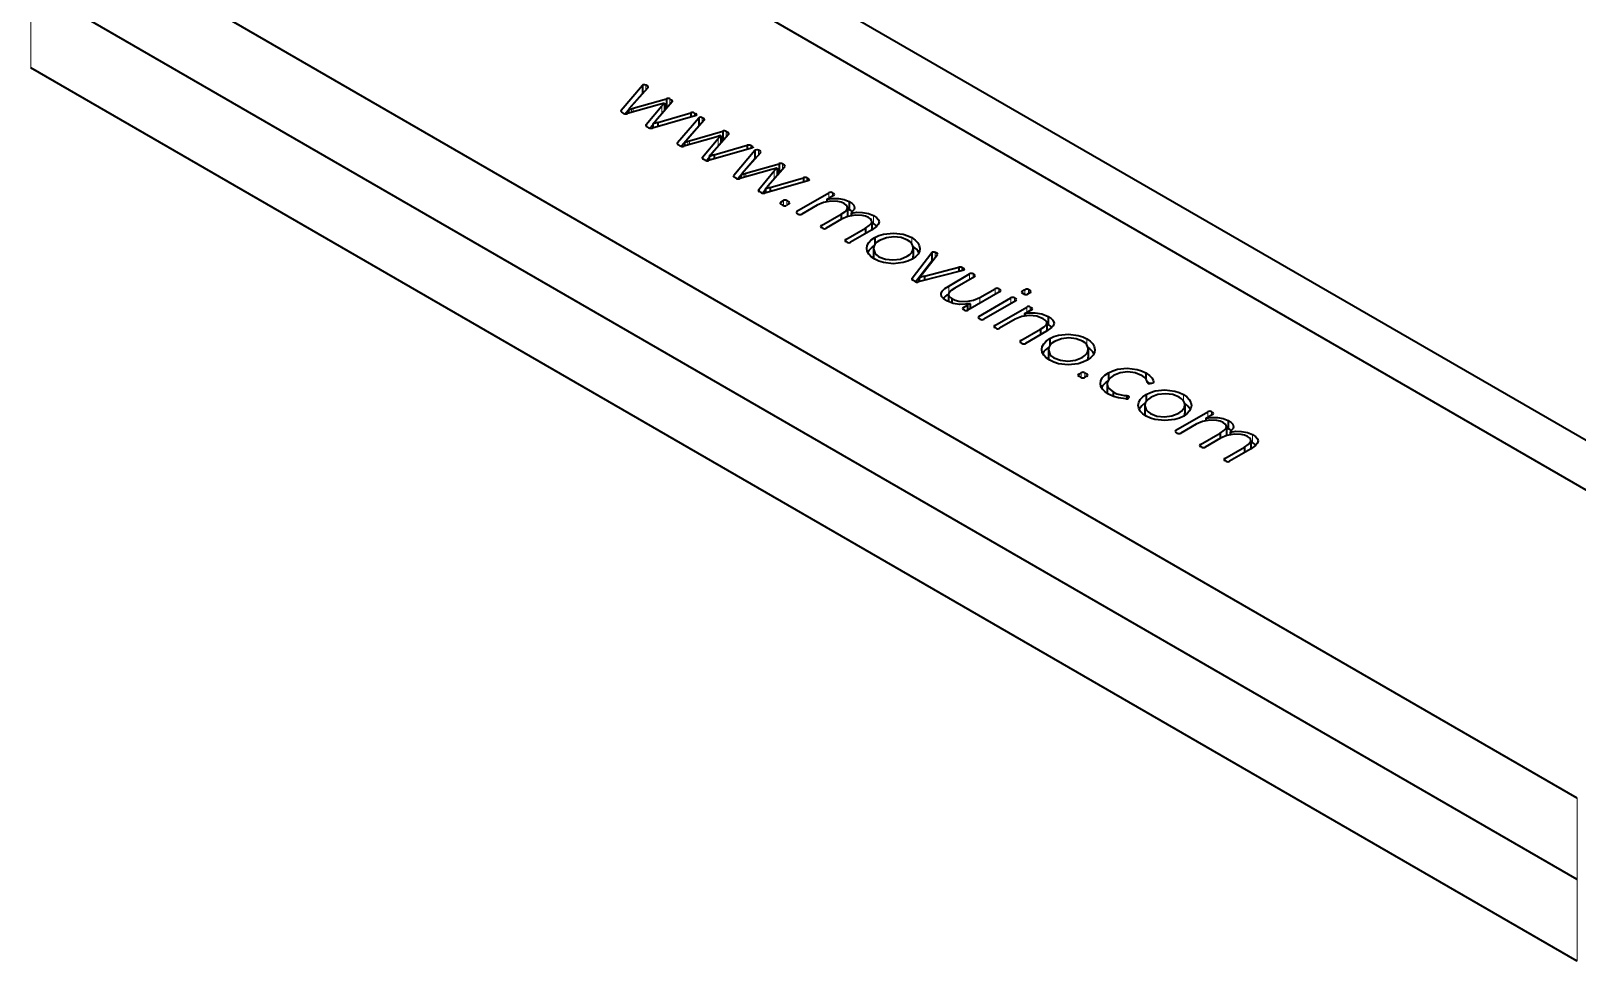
# Model space of a CAD drawing. Extents: x 490 to 886, y 288 to 581.
# Drawn here: x 671.66 to 718.16, y 521 to 548.96 of the extents above; entities that cross this region are included whole.
import ezdxf

# ---------------------------------------------------------------- set-up
doc = ezdxf.new("R2010")
doc.units = 0

msp = doc.modelspace()

# ---------------------------------------------------------------- linework, layer by layer
at = {"color": 7, "lineweight": 35}
for p, q in [((722.298, 534.415), (686.614, 555.017)), ((721.005, 533.674), (685.109, 554.399)), ((718.16, 525.904), (671.66, 552.75)), ((718.16, 523.454), (671.66, 550.301)), ((718.16, 523.454), (671.66, 550.301)), ((718.16, 521.005), (671.66, 547.851))]:
    msp.add_line(p, q, dxfattribs=at)
at = {"color": 7, "lineweight": 13, "ltscale": 0.061238}
for p, q in [((671.66, 550.301), (671.66, 547.851)), ((718.16, 523.454), (718.16, 525.904))]:
    msp.add_line(p, q, dxfattribs=at)
at = {"color": 7, "lineweight": 35, "ltscale": 0.024536}
for p, q in [((689.413, 546.581), (690.051, 547.327)), ((692.796, 544.627), (693.434, 545.373))]:
    msp.add_line(p, q, dxfattribs=at)
at = {"color": 7, "lineweight": 35, "ltscale": 0.006123}
for p, q in [((690.051, 547.327), (690.051, 547.082)), ((690.775, 546.923), (690.775, 546.678)), ((691.743, 546.35), (691.743, 546.105)), ((692.467, 545.946), (692.467, 545.701)), ((693.434, 545.373), (693.434, 545.128)), ((694.159, 544.969), (694.159, 544.725)), ((696.22, 543.648), (696.22, 543.403)), ((696.271, 543.833), (696.271, 543.588)), ((698.198, 542.434), (698.198, 542.189)), ((698.756, 542.298), (698.756, 542.053)), ((702.259, 539.37), (702.259, 539.125)), ((704.027, 538.35), (704.027, 538.105)), ((705.162, 537.693), (705.162, 537.449)), ((706.364, 537.72), (706.364, 537.475)), ((707.67, 537.253), (707.67, 537.008)), ((708.347, 536.645), (708.347, 536.4))]:
    msp.add_line(p, q, dxfattribs=at)
at = {"color": 7, "lineweight": 13, "ltscale": 0.003828}
msp.add_line((690.155, 547.335), (690.155, 547.182), dxfattribs=at)
at = {"color": 7, "lineweight": 35, "ltscale": 0.001286}
for p, q in [((690.155, 547.335), (690.199, 547.309)), ((691.615, 546.492), (691.659, 546.466))]:
    msp.add_line(p, q, dxfattribs=at)
at = {"color": 7, "lineweight": 13, "ltscale": 0.001923}
for p, q in [((690.199, 547.309), (690.199, 547.233)), ((691.891, 546.333), (691.891, 546.256)), ((693.583, 545.356), (693.583, 545.279))]:
    msp.add_line(p, q, dxfattribs=at)
at = {"color": 7, "lineweight": 35, "ltscale": 0.01475}
for p, q in [((689.667, 546.633), (690.051, 547.082)), ((691.359, 545.656), (691.743, 546.105))]:
    msp.add_line(p, q, dxfattribs=at)
at = {"color": 7, "lineweight": 35, "ltscale": 0.019187}
msp.add_line((690.214, 547.249), (689.706, 546.674), dxfattribs=at)
at = {"color": 7, "lineweight": 35, "ltscale": 0.025992}
for p, q in [((689.777, 546.633), (690.775, 546.923)), ((691.468, 545.657), (692.467, 545.946)), ((693.16, 544.68), (694.159, 544.969))]:
    msp.add_line(p, q, dxfattribs=at)
at = {"color": 7, "lineweight": 35, "ltscale": 0.00147}
msp.add_line((690.878, 546.913), (690.928, 546.884), dxfattribs=at)
at = {"color": 7, "lineweight": 13, "ltscale": 0.004155}
for p, q in [((690.878, 546.913), (690.878, 546.747)), ((692.569, 545.936), (692.569, 545.77)), ((694.261, 544.96), (694.261, 544.793))]:
    msp.add_line(p, q, dxfattribs=at)
at = {"color": 7, "lineweight": 13, "ltscale": 0.001956}
for p, q in [((690.928, 546.884), (690.928, 546.805)), ((692.62, 545.907), (692.62, 545.829))]:
    msp.add_line(p, q, dxfattribs=at)
at = {"color": 7, "lineweight": 13, "ltscale": 0.001222}
for p, q in [((689.413, 546.581), (689.413, 546.532)), ((691.105, 545.604), (691.105, 545.555)), ((692.796, 544.627), (692.796, 544.578))]:
    msp.add_line(p, q, dxfattribs=at)
at = {"color": 7, "lineweight": 35, "ltscale": 0.001905}
msp.add_line((689.496, 546.481), (689.43, 546.519), dxfattribs=at)
at = {"color": 7, "lineweight": 35, "ltscale": 0.003734}
for p, q in [((689.527, 546.469), (689.624, 546.582)), ((692.91, 544.515), (693.007, 544.629))]:
    msp.add_line(p, q, dxfattribs=at)
at = {"color": 7, "lineweight": 35, "ltscale": 0.025004}
for p, q in [((690.563, 546.744), (689.6, 546.473)), ((692.255, 545.767), (691.292, 545.496)), ((693.946, 544.79), (692.983, 544.519))]:
    msp.add_line(p, q, dxfattribs=at)
at = {"color": 7, "lineweight": 35, "ltscale": 0.002961}
for p, q in [((689.706, 546.674), (689.624, 546.589)), ((691.398, 545.697), (691.315, 545.612))]:
    msp.add_line(p, q, dxfattribs=at)
at = {"color": 7, "lineweight": 35, "ltscale": 0.000119614}
for p, q in [((689.624, 546.589), (689.628, 546.587)), ((690.363, 546.162), (690.367, 546.16)), ((692.408, 545.811), (692.403, 545.814)), ((693.007, 544.636), (693.011, 544.633)), ((693.747, 544.209), (693.751, 544.206))]:
    msp.add_line(p, q, dxfattribs=at)
at = {"color": 7, "lineweight": 35, "ltscale": 0.002748}
for p, q in [((689.624, 546.589), (689.624, 546.479)), ((693.007, 544.636), (693.007, 544.526))]:
    msp.add_line(p, q, dxfattribs=at)
at = {"color": 7, "lineweight": 35, "ltscale": 0.002532}
msp.add_line((689.628, 546.587), (689.724, 546.618), dxfattribs=at)
at = {"color": 7, "lineweight": 35, "ltscale": 0.00266}
for p, q in [((689.628, 546.587), (689.628, 546.48)), ((693.011, 544.633), (693.011, 544.527))]:
    msp.add_line(p, q, dxfattribs=at)
at = {"color": 7, "lineweight": 35, "ltscale": 0.001366}
for p, q in [((689.724, 546.618), (689.777, 546.633)), ((691.416, 545.641), (691.468, 545.657))]:
    msp.add_line(p, q, dxfattribs=at)
at = {"color": 7, "lineweight": 13, "ltscale": 0.00276}
for p, q in [((689.724, 546.618), (689.724, 546.508)), ((693.108, 544.665), (693.108, 544.554))]:
    msp.add_line(p, q, dxfattribs=at)
at = {"color": 7, "lineweight": 13, "ltscale": 0.002776}
for p, q in [((689.777, 546.633), (689.777, 546.522)), ((691.468, 545.657), (691.468, 545.546)), ((693.16, 544.68), (693.16, 544.569))]:
    msp.add_line(p, q, dxfattribs=at)
at = {"color": 7, "lineweight": 35, "ltscale": 0.018182}
for p, q in [((690.165, 546.146), (690.633, 546.703)), ((691.857, 545.169), (692.325, 545.726)), ((693.549, 544.193), (694.016, 544.75))]:
    msp.add_line(p, q, dxfattribs=at)
at = {"color": 7, "lineweight": 35, "ltscale": 0.033587}
for p, q in [((691.642, 546.408), (690.35, 546.039)), ((693.334, 545.431), (692.042, 545.063)), ((695.026, 544.454), (693.734, 544.086))]:
    msp.add_line(p, q, dxfattribs=at)
at = {"color": 7, "lineweight": 35, "ltscale": 0.019103}
for p, q in [((690.945, 546.825), (690.444, 546.248)), ((694.329, 544.871), (693.827, 544.295))]:
    msp.add_line(p, q, dxfattribs=at)
at = {"color": 7, "lineweight": 35, "ltscale": 0.025971}
for p, q in [((690.514, 546.208), (691.511, 546.501)), ((692.206, 545.231), (693.202, 545.524)), ((693.897, 544.254), (694.894, 544.547))]:
    msp.add_line(p, q, dxfattribs=at)
at = {"color": 7, "lineweight": 35, "ltscale": 0.003899}
for p, q in [((690.712, 546.79), (690.563, 546.744)), ((692.403, 545.814), (692.255, 545.767)), ((694.095, 544.837), (693.946, 544.79))]:
    msp.add_line(p, q, dxfattribs=at)
at = {"color": 7, "lineweight": 13, "ltscale": 0.006123}
for p, q in [((690.633, 546.703), (690.633, 546.458)), ((692.325, 545.726), (692.325, 545.482)), ((694.016, 544.75), (694.016, 544.505)), ((708.396, 536.833), (708.396, 536.588))]:
    msp.add_line(p, q, dxfattribs=at)
at = {"color": 7, "lineweight": 35, "ltscale": 0.000118293}
for p, q in [((690.716, 546.788), (690.712, 546.79)), ((699.908, 540.762), (699.904, 540.764))]:
    msp.add_line(p, q, dxfattribs=at)
at = {"color": 7, "lineweight": 35, "ltscale": 0.005678}
for p, q in [((690.716, 546.788), (690.716, 546.561)), ((692.408, 545.811), (692.408, 545.584))]:
    msp.add_line(p, q, dxfattribs=at)
at = {"color": 7, "lineweight": 35, "ltscale": 0.001547}
msp.add_line((690.716, 546.661), (690.775, 546.678), dxfattribs=at)
at = {"color": 7, "lineweight": 35, "ltscale": 0.00327}
for p, q in [((691.511, 546.501), (691.511, 546.37)), ((693.202, 545.524), (693.202, 545.393)), ((694.894, 544.547), (694.894, 544.417))]:
    msp.add_line(p, q, dxfattribs=at)
at = {"color": 7, "lineweight": 13, "ltscale": 0.002309}
for p, q in [((691.615, 546.492), (691.615, 546.4)), ((694.998, 544.539), (694.998, 544.446))]:
    msp.add_line(p, q, dxfattribs=at)
at = {"color": 7, "lineweight": 13, "ltscale": 0.001314}
for p, q in [((691.659, 546.466), (691.659, 546.414)), ((693.351, 545.49), (693.351, 545.437)), ((695.043, 544.513), (695.043, 544.46))]:
    msp.add_line(p, q, dxfattribs=at)
at = {"color": 7, "lineweight": 35, "ltscale": 0.001241}
for p, q in [((690.165, 546.146), (690.165, 546.097)), ((693.549, 544.193), (693.549, 544.143))]:
    msp.add_line(p, q, dxfattribs=at)
at = {"color": 7, "lineweight": 35, "ltscale": 0.001899}
for p, q in [((690.246, 546.048), (690.18, 546.086)), ((693.63, 544.095), (693.564, 544.133))]:
    msp.add_line(p, q, dxfattribs=at)
at = {"color": 7, "lineweight": 35, "ltscale": 0.003318}
for p, q in [((690.278, 546.035), (690.363, 546.137)), ((691.97, 545.058), (692.055, 545.16)), ((693.661, 544.082), (693.747, 544.184))]:
    msp.add_line(p, q, dxfattribs=at)
at = {"color": 7, "lineweight": 35, "ltscale": 0.001939}
for p, q in [((690.417, 546.218), (690.363, 546.162)), ((693.801, 544.265), (693.747, 544.209))]:
    msp.add_line(p, q, dxfattribs=at)
at = {"color": 7, "lineweight": 35, "ltscale": 0.002977}
for p, q in [((690.363, 546.162), (690.363, 546.043)), ((693.747, 544.209), (693.747, 544.09))]:
    msp.add_line(p, q, dxfattribs=at)
at = {"color": 7, "lineweight": 35, "ltscale": 0.002888}
for p, q in [((690.367, 546.16), (690.367, 546.044)), ((693.751, 544.206), (693.751, 544.091))]:
    msp.add_line(p, q, dxfattribs=at)
at = {"color": 7, "lineweight": 35, "ltscale": 0.001007}
for p, q in [((690.444, 546.248), (690.417, 546.218)), ((693.827, 544.295), (693.801, 544.265))]:
    msp.add_line(p, q, dxfattribs=at)
at = {"color": 7, "lineweight": 35, "ltscale": 0.00304}
for p, q in [((690.514, 546.208), (690.514, 546.086)), ((692.206, 545.231), (692.206, 545.109)), ((693.897, 544.254), (693.897, 544.133))]:
    msp.add_line(p, q, dxfattribs=at)
at = {"color": 7, "lineweight": 35, "ltscale": 0.024537}
msp.add_line((691.105, 545.604), (691.743, 546.35), dxfattribs=at)
at = {"color": 7, "lineweight": 35, "ltscale": 0.019186}
for p, q in [((691.906, 546.273), (691.398, 545.697)), ((693.598, 545.296), (693.09, 544.72))]:
    msp.add_line(p, q, dxfattribs=at)
at = {"color": 7, "lineweight": 13, "ltscale": 0.00383}
for p, q in [((691.847, 546.358), (691.847, 546.205)), ((693.538, 545.382), (693.538, 545.229))]:
    msp.add_line(p, q, dxfattribs=at)
at = {"color": 7, "lineweight": 35, "ltscale": 0.001287}
for p, q in [((691.847, 546.358), (691.891, 546.333)), ((693.538, 545.382), (693.583, 545.356)), ((694.998, 544.539), (695.043, 544.513))]:
    msp.add_line(p, q, dxfattribs=at)
at = {"color": 7, "lineweight": 35, "ltscale": 0.001469}
for p, q in [((692.569, 545.936), (692.62, 545.907)), ((694.261, 544.96), (694.312, 544.93))]:
    msp.add_line(p, q, dxfattribs=at)
at = {"color": 7, "lineweight": 35, "ltscale": 0.001906}
for p, q in [((691.188, 545.504), (691.122, 545.542)), ((692.879, 544.528), (692.813, 544.566))]:
    msp.add_line(p, q, dxfattribs=at)
at = {"color": 7, "lineweight": 35, "ltscale": 0.003733}
msp.add_line((691.218, 545.492), (691.315, 545.605), dxfattribs=at)
at = {"color": 7, "lineweight": 35, "ltscale": 0.00012038}
for p, q in [((691.315, 545.612), (691.32, 545.61)), ((692.055, 545.185), (692.059, 545.183)), ((694.099, 544.834), (694.095, 544.837))]:
    msp.add_line(p, q, dxfattribs=at)
at = {"color": 7, "lineweight": 35, "ltscale": 0.00275}
msp.add_line((691.315, 545.612), (691.315, 545.502), dxfattribs=at)
at = {"color": 7, "lineweight": 35, "ltscale": 0.002533}
msp.add_line((691.32, 545.61), (691.416, 545.641), dxfattribs=at)
at = {"color": 7, "lineweight": 35, "ltscale": 0.002658}
msp.add_line((691.32, 545.61), (691.32, 545.504), dxfattribs=at)
at = {"color": 7, "lineweight": 13, "ltscale": 0.002762}
msp.add_line((691.416, 545.641), (691.416, 545.531), dxfattribs=at)
at = {"color": 7, "lineweight": 35, "ltscale": 0.019102}
msp.add_line((692.637, 545.848), (692.136, 545.271), dxfattribs=at)
at = {"color": 7, "lineweight": 35, "ltscale": 0.001546}
for p, q in [((692.408, 545.684), (692.467, 545.701)), ((694.099, 544.707), (694.159, 544.725))]:
    msp.add_line(p, q, dxfattribs=at)
at = {"color": 7, "lineweight": 35, "ltscale": 0.001288}
for p, q in [((693.307, 545.515), (693.351, 545.49)), ((699.661, 541.847), (699.706, 541.821))]:
    msp.add_line(p, q, dxfattribs=at)
at = {"color": 7, "lineweight": 13, "ltscale": 0.00231}
msp.add_line((693.307, 545.515), (693.307, 545.423), dxfattribs=at)
at = {"color": 7, "lineweight": 35, "ltscale": 0.001239}
msp.add_line((691.857, 545.169), (691.857, 545.12), dxfattribs=at)
at = {"color": 7, "lineweight": 35, "ltscale": 0.001898}
msp.add_line((691.938, 545.071), (691.872, 545.109), dxfattribs=at)
at = {"color": 7, "lineweight": 35, "ltscale": 0.001938}
msp.add_line((692.109, 545.241), (692.055, 545.185), dxfattribs=at)
at = {"color": 7, "lineweight": 35, "ltscale": 0.002979}
msp.add_line((692.055, 545.185), (692.055, 545.066), dxfattribs=at)
at = {"color": 7, "lineweight": 35, "ltscale": 0.002887}
msp.add_line((692.059, 545.183), (692.059, 545.068), dxfattribs=at)
at = {"color": 7, "lineweight": 35, "ltscale": 0.001009}
msp.add_line((692.136, 545.271), (692.109, 545.241), dxfattribs=at)
at = {"color": 7, "lineweight": 35, "ltscale": 0.014751}
msp.add_line((693.051, 544.68), (693.434, 545.128), dxfattribs=at)
at = {"color": 7, "lineweight": 35, "ltscale": 0.002962}
msp.add_line((693.09, 544.72), (693.007, 544.636), dxfattribs=at)
at = {"color": 7, "lineweight": 35, "ltscale": 0.002534}
msp.add_line((693.011, 544.633), (693.108, 544.665), dxfattribs=at)
at = {"color": 7, "lineweight": 35, "ltscale": 0.001365}
msp.add_line((693.108, 544.665), (693.16, 544.68), dxfattribs=at)
at = {"color": 7, "lineweight": 35, "ltscale": 0.005676}
msp.add_line((694.099, 544.834), (694.099, 544.607), dxfattribs=at)
at = {"color": 7, "lineweight": 13, "ltscale": 0.001958}
msp.add_line((694.312, 544.93), (694.312, 544.852), dxfattribs=at)
at = {"color": 7, "lineweight": 35, "ltscale": 0.027791}
for p, q in [((694.699, 543.539), (695.661, 544.095)), ((700.805, 541.125), (699.842, 540.569)), ((700.171, 540.379), (701.134, 540.935)), ((701.279, 540.852), (700.316, 540.296)), ((700.645, 540.105), (701.608, 540.661))]:
    msp.add_line(p, q, dxfattribs=at)
at = {"color": 7, "lineweight": 13, "ltscale": 0.004099}
for p, q in [((695.661, 544.095), (695.661, 543.931)), ((701.608, 540.661), (701.608, 540.497)), ((707.06, 537.514), (707.06, 537.35))]:
    msp.add_line(p, q, dxfattribs=at)
at = {"color": 7, "lineweight": 13, "ltscale": 0.002574}
for p, q in [((695.768, 544.095), (695.768, 543.992)), ((701.714, 540.661), (701.714, 540.558)), ((707.166, 537.514), (707.166, 537.411))]:
    msp.add_line(p, q, dxfattribs=at)
at = {"color": 7, "lineweight": 35, "ltscale": 0.001105}
for p, q in [((695.768, 544.095), (695.806, 544.072)), ((696.206, 542.607), (696.167, 542.629)), ((701.714, 540.661), (701.753, 540.639)), ((707.166, 537.514), (707.204, 537.492))]:
    msp.add_line(p, q, dxfattribs=at)
at = {"color": 7, "lineweight": 13, "ltscale": 0.001469}
for p, q in [((695.806, 544.072), (695.806, 544.014)), ((701.478, 541.139), (701.478, 541.08))]:
    msp.add_line(p, q, dxfattribs=at)
at = {"color": 7, "lineweight": 35, "ltscale": 0.002025}
msp.add_line((694.284, 543.717), (694.214, 543.757), dxfattribs=at)
at = {"color": 7, "lineweight": 35, "ltscale": 0.00209}
msp.add_line((694.216, 543.817), (694.289, 543.859), dxfattribs=at)
at = {"color": 7, "lineweight": 13, "ltscale": 0.001534}
for p, q in [((694.216, 543.817), (694.216, 543.756)), ((695.434, 543.114), (695.434, 543.053)), ((696.167, 542.691), (696.167, 542.63)), ((700.033, 541.632), (700.033, 541.57)), ((701.43, 539.653), (701.43, 539.591)), ((706.097, 536.958), (706.097, 536.897)), ((707.565, 536.11), (707.565, 536.049))]:
    msp.add_line(p, q, dxfattribs=at)
at = {"color": 7, "lineweight": 13, "ltscale": 0.003619}
for p, q in [((694.289, 543.859), (694.289, 543.714)), ((703.249, 538.686), (703.249, 538.541))]:
    msp.add_line(p, q, dxfattribs=at)
at = {"color": 7, "lineweight": 35, "ltscale": 0.002089}
for p, q in [((694.461, 543.76), (694.389, 543.718)), ((703.177, 538.644), (703.249, 538.686)), ((703.421, 538.586), (703.349, 538.545))]:
    msp.add_line(p, q, dxfattribs=at)
at = {"color": 7, "lineweight": 13, "ltscale": 0.003503}
for p, q in [((694.391, 543.859), (694.391, 543.719)), ((703.351, 538.686), (703.351, 538.546))]:
    msp.add_line(p, q, dxfattribs=at)
at = {"color": 7, "lineweight": 35, "ltscale": 0.002026}
for p, q in [((694.391, 543.859), (694.461, 543.818)), ((703.351, 538.686), (703.421, 538.645))]:
    msp.add_line(p, q, dxfattribs=at)
at = {"color": 7, "lineweight": 13, "ltscale": 0.001477}
for p, q in [((694.461, 543.818), (694.461, 543.759)), ((703.421, 538.645), (703.421, 538.586))]:
    msp.add_line(p, q, dxfattribs=at)
at = {"color": 7, "lineweight": 35, "ltscale": 0.013375}
msp.add_line((695.306, 543.723), (694.843, 543.455), dxfattribs=at)
at = {"color": 7, "lineweight": 35, "ltscale": 0.000127189}
for p, q in [((695.595, 543.902), (695.6, 543.899)), ((696.333, 543.489), (696.337, 543.486)), ((698.367, 541.539), (698.371, 541.536)), ((706.994, 537.321), (706.998, 537.319))]:
    msp.add_line(p, q, dxfattribs=at)
at = {"color": 7, "lineweight": 35, "ltscale": 0.001941}
for p, q in [((695.595, 543.902), (695.595, 543.824)), ((706.994, 537.321), (706.994, 537.244))]:
    msp.add_line(p, q, dxfattribs=at)
at = {"color": 7, "lineweight": 35, "ltscale": 0.001857}
msp.add_line((695.6, 543.899), (695.6, 543.825), dxfattribs=at)
at = {"color": 7, "lineweight": 35, "ltscale": 0.003558}
for p, q in [((695.804, 544.012), (695.68, 543.941)), ((699.702, 540.65), (699.825, 540.721))]:
    msp.add_line(p, q, dxfattribs=at)
at = {"color": 7, "lineweight": 35, "ltscale": 0.001439}
msp.add_line((696.22, 543.614), (696.271, 543.588), dxfattribs=at)
at = {"color": 7, "lineweight": 13, "ltscale": 0.001532}
for p, q in [((694.699, 543.539), (694.699, 543.477)), ((699.702, 540.65), (699.702, 540.589)), ((700.171, 540.379), (700.171, 540.318)), ((700.645, 540.105), (700.645, 540.044)), ((703.177, 538.644), (703.177, 538.583)), ((706.832, 536.534), (706.832, 536.472))]:
    msp.add_line(p, q, dxfattribs=at)
at = {"color": 7, "lineweight": 35, "ltscale": 0.001168}
for p, q in [((694.739, 543.454), (694.699, 543.477)), ((699.993, 541.655), (700.033, 541.632)), ((701.24, 540.935), (701.281, 540.912)), ((706.137, 536.873), (706.097, 536.897))]:
    msp.add_line(p, q, dxfattribs=at)
at = {"color": 7, "lineweight": 35, "ltscale": 0.017059}
msp.add_line((695.434, 543.114), (696.025, 543.455), dxfattribs=at)
at = {"color": 7, "lineweight": 35, "ltscale": 0.013376}
for p, q in [((696.042, 543.298), (695.579, 543.031)), ((706.705, 537.142), (706.241, 536.875))]:
    msp.add_line(p, q, dxfattribs=at)
at = {"color": 7, "lineweight": 35, "ltscale": 0.004176}
for p, q in [((696.025, 543.455), (696.025, 543.288)), ((696.758, 543.032), (696.758, 542.865))]:
    msp.add_line(p, q, dxfattribs=at)
at = {"color": 7, "lineweight": 35, "ltscale": 0.002151}
for p, q in [((696.333, 543.489), (696.333, 543.402)), ((707.731, 536.908), (707.731, 536.822))]:
    msp.add_line(p, q, dxfattribs=at)
at = {"color": 7, "lineweight": 35, "ltscale": 0.002068}
msp.add_line((696.337, 543.486), (696.337, 543.403), dxfattribs=at)
at = {"color": 7, "lineweight": 35, "ltscale": 0.006125}
for p, q in [((696.949, 543.226), (696.949, 542.981)), ((696.996, 542.408), (696.996, 542.163)), ((702.256, 540.378), (702.256, 540.133)), ((702.21, 540.182), (702.21, 539.937)), ((703.461, 539.396), (703.461, 539.151)), ((707.618, 537.067), (707.618, 536.822))]:
    msp.add_line(p, q, dxfattribs=at)
at = {"color": 7, "lineweight": 35, "ltscale": 0.001391}
for p, q in [((696.949, 543.194), (696.998, 543.169)), ((708.347, 536.613), (708.396, 536.588))]:
    msp.add_line(p, q, dxfattribs=at)
at = {"color": 7, "lineweight": 13, "ltscale": 0.006125}
msp.add_line((696.998, 543.414), (696.998, 543.169), dxfattribs=at)
at = {"color": 7, "lineweight": 35, "ltscale": 0.000688914}
msp.add_line((697.167, 543.22), (697.164, 543.193), dxfattribs=at)
at = {"color": 7, "lineweight": 35, "ltscale": 0.001159}
for p, q in [((695.474, 543.03), (695.434, 543.053)), ((701.468, 539.569), (701.428, 539.592)), ((706.872, 536.449), (706.832, 536.472))]:
    msp.add_line(p, q, dxfattribs=at)
at = {"color": 7, "lineweight": 35, "ltscale": 0.01706}
for p, q in [((696.167, 542.691), (696.758, 543.032)), ((707.565, 536.11), (708.156, 536.451))]:
    msp.add_line(p, q, dxfattribs=at)
at = {"color": 7, "lineweight": 35, "ltscale": 0.018101}
msp.add_line((696.939, 542.969), (696.312, 542.607), dxfattribs=at)
at = {"color": 7, "lineweight": 35, "ltscale": 0.00013588}
for p, q in [((696.949, 542.975), (696.949, 542.981)), ((708.347, 536.394), (708.347, 536.4))]:
    msp.add_line(p, q, dxfattribs=at)
at = {"color": 7, "lineweight": 35, "ltscale": 0.005429}
for p, q in [((697.036, 542.751), (697.036, 542.534)), ((702.299, 539.713), (702.299, 539.496)), ((705.202, 538.037), (705.202, 537.82))]:
    msp.add_line(p, q, dxfattribs=at)
at = {"color": 7, "lineweight": 13, "ltscale": 0.004646}
for p, q in [((698.154, 542.746), (698.154, 542.56)), ((703.417, 539.708), (703.417, 539.522)), ((706.32, 538.032), (706.32, 537.846))]:
    msp.add_line(p, q, dxfattribs=at)
at = {"color": 7, "lineweight": 35, "ltscale": 0.024385}
msp.add_line((698.161, 541.525), (698.756, 542.298), dxfattribs=at)
at = {"color": 7, "lineweight": 35, "ltscale": 0.018719}
msp.add_line((698.92, 542.226), (698.46, 541.634), dxfattribs=at)
at = {"color": 7, "lineweight": 13, "ltscale": 0.004109}
msp.add_line((698.858, 542.31), (698.858, 542.146), dxfattribs=at)
at = {"color": 7, "lineweight": 35, "ltscale": 0.001352}
msp.add_line((698.858, 542.31), (698.905, 542.283), dxfattribs=at)
at = {"color": 7, "lineweight": 13, "ltscale": 0.001927}
msp.add_line((698.905, 542.283), (698.905, 542.206), dxfattribs=at)
at = {"color": 7, "lineweight": 35, "ltscale": 0.020017}
msp.add_line((698.267, 541.419), (698.756, 542.053), dxfattribs=at)
at = {"color": 7, "lineweight": 35, "ltscale": 0.034556}
msp.add_line((699.687, 541.761), (698.348, 541.417), dxfattribs=at)
at = {"color": 7, "lineweight": 35, "ltscale": 0.026412}
msp.add_line((698.539, 541.589), (699.562, 541.855), dxfattribs=at)
at = {"color": 7, "lineweight": 35, "ltscale": 0.003169}
msp.add_line((699.562, 541.855), (699.562, 541.728), dxfattribs=at)
at = {"color": 7, "lineweight": 13, "ltscale": 0.002313}
msp.add_line((699.661, 541.847), (699.661, 541.754), dxfattribs=at)
at = {"color": 7, "lineweight": 13, "ltscale": 0.001347}
msp.add_line((699.706, 541.821), (699.706, 541.767), dxfattribs=at)
at = {"color": 7, "lineweight": 35, "ltscale": 0.001083}
msp.add_line((698.161, 541.525), (698.161, 541.482), dxfattribs=at)
at = {"color": 7, "lineweight": 35, "ltscale": 0.002018}
msp.add_line((698.25, 541.427), (698.18, 541.467), dxfattribs=at)
at = {"color": 7, "lineweight": 35, "ltscale": 0.002916}
msp.add_line((698.367, 541.539), (698.367, 541.422), dxfattribs=at)
at = {"color": 7, "lineweight": 35, "ltscale": 0.002824}
msp.add_line((698.371, 541.536), (698.371, 541.423), dxfattribs=at)
at = {"color": 7, "lineweight": 35, "ltscale": 0.003069}
msp.add_line((698.539, 541.589), (698.539, 541.466), dxfattribs=at)
at = {"color": 7, "lineweight": 35, "ltscale": 0.018093}
msp.add_line((699.262, 541.292), (699.889, 541.654), dxfattribs=at)
at = {"color": 7, "lineweight": 13, "ltscale": 0.005249}
msp.add_line((699.262, 541.292), (699.262, 541.082), dxfattribs=at)
at = {"color": 7, "lineweight": 35, "ltscale": 0.01699}
msp.add_line((700.033, 541.57), (699.445, 541.231), dxfattribs=at)
at = {"color": 7, "lineweight": 13, "ltscale": 0.004176}
for p, q in [((699.889, 541.654), (699.889, 541.487)), ((700.201, 540.944), (700.201, 540.777)), ((700.66, 541.209), (700.66, 541.042))]:
    msp.add_line(p, q, dxfattribs=at)
at = {"color": 7, "lineweight": 13, "ltscale": 0.002701}
msp.add_line((699.993, 541.655), (699.993, 541.547), dxfattribs=at)
at = {"color": 7, "lineweight": 35, "ltscale": 0.005469}
msp.add_line((699.251, 541.041), (699.251, 540.822), dxfattribs=at)
at = {"color": 7, "lineweight": 35, "ltscale": 0.003357}
msp.add_line((699.36, 540.914), (699.36, 540.78), dxfattribs=at)
at = {"color": 7, "lineweight": 35, "ltscale": 0.013248}
msp.add_line((700.201, 540.944), (700.66, 541.209), dxfattribs=at)
at = {"color": 7, "lineweight": 35, "ltscale": 0.001161}
msp.add_line((700.766, 541.208), (700.807, 541.185), dxfattribs=at)
at = {"color": 7, "lineweight": 13, "ltscale": 0.002637}
for p, q in [((700.766, 541.208), (700.766, 541.103)), ((701.24, 540.935), (701.24, 540.829))]:
    msp.add_line(p, q, dxfattribs=at)
at = {"color": 7, "lineweight": 13, "ltscale": 0.001479}
msp.add_line((700.807, 541.185), (700.807, 541.126), dxfattribs=at)
at = {"color": 7, "lineweight": 13, "ltscale": 0.00417}
msp.add_line((701.134, 540.935), (701.134, 540.768), dxfattribs=at)
at = {"color": 7, "lineweight": 13, "ltscale": 0.001471}
for p, q in [((701.281, 540.912), (701.281, 540.853)), ((701.712, 541.153), (701.712, 541.094)), ((701.753, 540.639), (701.753, 540.58)), ((707.204, 537.492), (707.204, 537.433))]:
    msp.add_line(p, q, dxfattribs=at)
at = {"color": 7, "lineweight": 35, "ltscale": 0.002208}
for p, q in [((701.478, 541.139), (701.555, 541.183)), ((701.71, 541.093), (701.633, 541.049))]:
    msp.add_line(p, q, dxfattribs=at)
at = {"color": 7, "lineweight": 35, "ltscale": 0.001533}
for p, q in [((701.532, 541.049), (701.479, 541.08)), ((701.659, 541.184), (701.712, 541.153))]:
    msp.add_line(p, q, dxfattribs=at)
at = {"color": 7, "lineweight": 13, "ltscale": 0.003601}
msp.add_line((701.555, 541.183), (701.555, 541.039), dxfattribs=at)
at = {"color": 7, "lineweight": 13, "ltscale": 0.003003}
msp.add_line((701.659, 541.184), (701.659, 541.064), dxfattribs=at)
at = {"color": 7, "lineweight": 35, "ltscale": 0.001104}
msp.add_line((699.738, 540.568), (699.7, 540.59), dxfattribs=at)
at = {"color": 7, "lineweight": 35, "ltscale": 0.004012}
msp.add_line((699.825, 540.721), (699.825, 540.561), dxfattribs=at)
at = {"color": 7, "lineweight": 35, "ltscale": 0.003868}
msp.add_line((699.908, 540.762), (699.908, 540.607), dxfattribs=at)
at = {"color": 7, "lineweight": 35, "ltscale": 0.000126427}
msp.add_line((701.542, 540.469), (701.547, 540.466), dxfattribs=at)
at = {"color": 7, "lineweight": 35, "ltscale": 0.001942}
msp.add_line((701.542, 540.469), (701.542, 540.391), dxfattribs=at)
at = {"color": 7, "lineweight": 35, "ltscale": 0.001862}
msp.add_line((701.547, 540.466), (701.547, 540.392), dxfattribs=at)
at = {"color": 7, "lineweight": 35, "ltscale": 0.003559}
for p, q in [((701.75, 540.579), (701.627, 540.508)), ((707.202, 537.432), (707.079, 537.361))]:
    msp.add_line(p, q, dxfattribs=at)
at = {"color": 7, "lineweight": 35, "ltscale": 0.001167}
for p, q in [((700.212, 540.294), (700.171, 540.318)), ((700.686, 540.021), (700.645, 540.044))]:
    msp.add_line(p, q, dxfattribs=at)
at = {"color": 7, "lineweight": 35, "ltscale": 0.013558}
msp.add_line((701.26, 540.293), (700.79, 540.022), dxfattribs=at)
at = {"color": 7, "lineweight": 35, "ltscale": 0.016996}
msp.add_line((701.43, 539.653), (702.018, 539.993), dxfattribs=at)
at = {"color": 7, "lineweight": 35, "ltscale": 0.018102}
for p, q in [((702.201, 539.931), (701.574, 539.569)), ((708.337, 536.389), (707.71, 536.027))]:
    msp.add_line(p, q, dxfattribs=at)
at = {"color": 7, "lineweight": 35, "ltscale": 0.00417}
msp.add_line((702.018, 539.993), (702.018, 539.826), dxfattribs=at)
at = {"color": 7, "lineweight": 35, "ltscale": 0.001313}
msp.add_line((702.21, 540.158), (702.256, 540.133), dxfattribs=at)
at = {"color": 7, "lineweight": 35, "ltscale": 0.002024}
msp.add_line((703.244, 538.544), (703.174, 538.584), dxfattribs=at)
at = {"color": 7, "lineweight": 35, "ltscale": 0.005344}
msp.add_line((704.067, 538.685), (704.067, 538.471), dxfattribs=at)
at = {"color": 7, "lineweight": 35, "ltscale": 0.004607}
msp.add_line((705.189, 538.685), (705.189, 538.5), dxfattribs=at)
at = {"color": 7, "lineweight": 35, "ltscale": 0.003383}
msp.add_line((704.205, 538.109), (704.205, 537.974), dxfattribs=at)
at = {"color": 7, "lineweight": 35, "ltscale": 0.002527}
msp.add_line((704.62, 538), (704.62, 537.899), dxfattribs=at)
at = {"color": 7, "lineweight": 35, "ltscale": 0.000964677}
msp.add_line((705.357, 538.364), (705.319, 538.359), dxfattribs=at)
at = {"color": 7, "lineweight": 35, "ltscale": 0.000193444}
msp.add_line((705.423, 538.41), (705.424, 538.402), dxfattribs=at)
at = {"color": 7, "lineweight": 35, "ltscale": 0.000366211}
msp.add_line((705.423, 538.41), (705.423, 538.395), dxfattribs=at)
at = {"color": 7, "lineweight": 35, "ltscale": 0.000548708}
msp.add_line((704.677, 537.952), (704.671, 537.931), dxfattribs=at)
at = {"color": 7, "lineweight": 35, "ltscale": 0.000343255}
msp.add_line((704.68, 537.966), (704.677, 537.952), dxfattribs=at)
at = {"color": 7, "lineweight": 35, "ltscale": 0.027793}
msp.add_line((706.097, 536.958), (707.06, 537.514), dxfattribs=at)
at = {"color": 7, "lineweight": 35, "ltscale": 0.001855}
msp.add_line((706.998, 537.319), (706.998, 537.245), dxfattribs=at)
at = {"color": 7, "lineweight": 35, "ltscale": 0.017061}
msp.add_line((706.832, 536.534), (707.423, 536.875), dxfattribs=at)
at = {"color": 7, "lineweight": 35, "ltscale": 0.013374}
msp.add_line((707.44, 536.717), (706.977, 536.45), dxfattribs=at)
at = {"color": 7, "lineweight": 35, "ltscale": 0.004178}
for p, q in [((707.423, 536.875), (707.423, 536.708)), ((708.156, 536.451), (708.156, 536.284))]:
    msp.add_line(p, q, dxfattribs=at)
at = {"color": 7, "lineweight": 35, "ltscale": 0.001441}
msp.add_line((707.618, 537.033), (707.67, 537.008), dxfattribs=at)
at = {"color": 7, "lineweight": 35, "ltscale": 0.000125103}
msp.add_line((707.731, 536.908), (707.736, 536.905), dxfattribs=at)
at = {"color": 7, "lineweight": 35, "ltscale": 0.002069}
msp.add_line((707.736, 536.905), (707.736, 536.823), dxfattribs=at)
at = {"color": 7, "lineweight": 35, "ltscale": 0.000687591}
msp.add_line((708.566, 536.639), (708.562, 536.612), dxfattribs=at)
at = {"color": 7, "lineweight": 35, "ltscale": 0.001103}
msp.add_line((707.604, 536.027), (707.566, 536.049), dxfattribs=at)
at = {"color": 7, "lineweight": 13, "ltscale": 0.061237}
msp.add_line((718.16, 523.454), (718.16, 521.005), dxfattribs=at)
at = {"color": 7, "lineweight": 35}
for points in [[(690.051, 547.327), (690.073, 547.344), (690.116, 547.35), (690.155, 547.335)], [(691.686, 546.438), (691.685, 546.435), (691.681, 546.427), (691.672, 546.42), (691.642, 546.408)], [(691.743, 546.35), (691.765, 546.367), (691.808, 546.373), (691.847, 546.358)], [(693.377, 545.461), (693.377, 545.458), (693.373, 545.451), (693.364, 545.444), (693.334, 545.431)], [(693.434, 545.373), (693.456, 545.39), (693.499, 545.397), (693.538, 545.382)], [(695.069, 544.485), (695.068, 544.481), (695.064, 544.474), (695.056, 544.467), (695.026, 544.454)], [(696.118, 543.77), (696.031, 543.808), (695.93, 543.833), (695.711, 543.84), (695.494, 543.8), (695.306, 543.723)], [(695.6, 543.899), (695.764, 543.925), (695.946, 543.923), (696.122, 543.892), (696.271, 543.833)], [(696.025, 543.455), (696.135, 543.526), (696.208, 543.603), (696.22, 543.648)], [(696.22, 543.648), (696.212, 543.684), (696.18, 543.726), (696.118, 543.77)], [(696.271, 543.833), (696.355, 543.776), (696.409, 543.72), (696.433, 543.646)], [(696.433, 543.646), (696.422, 543.595), (696.333, 543.489)], [(696.847, 543.349), (696.761, 543.388), (696.662, 543.411), (696.447, 543.418), (696.23, 543.377), (696.042, 543.298)], [(696.337, 543.486), (696.497, 543.508), (696.674, 543.505), (696.848, 543.475), (696.998, 543.414)], [(696.758, 543.032), (696.873, 543.108), (696.94, 543.186), (696.949, 543.226)], [(696.949, 543.226), (696.939, 543.266), (696.906, 543.307), (696.847, 543.349)], [(697.164, 543.193), (697.14, 543.138), (697.094, 543.082), (696.939, 542.969)], [(696.998, 543.414), (697.092, 543.349), (697.149, 543.284), (697.167, 543.22)], [(696.798, 542.423), (696.813, 542.51), (696.857, 542.596), (696.931, 542.677), (697.036, 542.751)], [(697.185, 542.665), (697.103, 542.608), (697.045, 542.546), (697.009, 542.481), (696.996, 542.408)], [(697.036, 542.751), (697.162, 542.811), (697.301, 542.852), (697.597, 542.884), (697.893, 542.848), (698.03, 542.805), (698.154, 542.746)], [(698.198, 542.434), (698.187, 542.498), (698.156, 542.559), (698.101, 542.618), (698.027, 542.67), (697.832, 542.746), (697.612, 542.77), (697.387, 542.744), (697.185, 542.665)], [(698.154, 542.746), (698.257, 542.674), (698.332, 542.595), (698.378, 542.51), (698.395, 542.417)], [(697.036, 542.098), (696.934, 542.17), (696.859, 542.25), (696.814, 542.335), (696.798, 542.423)], [(696.996, 542.408), (697.036, 542.286), (697.091, 542.226), (697.165, 542.173), (697.36, 542.099), (697.583, 542.076), (697.81, 542.104), (698.016, 542.185)], [(698.016, 542.185), (698.096, 542.241), (698.152, 542.302), (698.186, 542.366), (698.198, 542.434)], [(698.395, 542.417), (698.381, 542.333), (698.34, 542.252), (698.268, 542.172), (698.165, 542.099)], [(698.756, 542.298), (698.777, 542.317), (698.82, 542.324), (698.858, 542.31)], [(698.165, 542.099), (698.037, 542.039), (697.896, 541.996), (697.595, 541.962), (697.298, 541.996), (697.16, 542.039), (697.036, 542.098)], [(699.734, 541.791), (699.733, 541.787), (699.729, 541.78), (699.719, 541.773), (699.687, 541.761)], [(699.031, 541.045), (699.032, 541.064), (699.066, 541.137), (699.143, 541.213), (699.262, 541.292)], [(699.204, 540.847), (699.107, 540.914), (699.05, 540.979), (699.031, 541.045)], [(699.904, 540.764), (699.767, 540.743), (699.588, 540.74), (699.394, 540.771), (699.204, 540.847)], [(699.445, 541.231), (699.331, 541.156), (699.261, 541.08), (699.251, 541.041)], [(699.251, 541.041), (699.262, 541), (699.297, 540.958), (699.36, 540.914)], [(699.36, 540.914), (699.456, 540.869), (699.562, 540.84), (699.785, 540.826), (700.006, 540.863), (700.201, 540.944)], [(702.101, 540.31), (701.909, 540.383), (701.689, 540.405), (701.465, 540.375), (701.26, 540.293)], [(701.547, 540.466), (701.68, 540.486), (701.859, 540.488), (702.06, 540.457), (702.256, 540.378)], [(702.256, 540.378), (702.341, 540.321), (702.397, 540.265), (702.429, 540.178)], [(702.018, 539.993), (702.132, 540.067), (702.185, 540.117), (702.201, 540.143), (702.21, 540.182)], [(702.21, 540.182), (702.199, 540.224), (702.164, 540.267), (702.101, 540.31)], [(702.429, 540.178), (702.404, 540.099), (702.358, 540.043), (702.201, 539.931)], [(702.061, 539.385), (702.076, 539.472), (702.12, 539.557), (702.193, 539.639), (702.299, 539.713)], [(702.448, 539.627), (702.366, 539.57), (702.307, 539.508), (702.272, 539.443), (702.259, 539.37)], [(702.299, 539.713), (702.425, 539.772), (702.564, 539.814), (702.86, 539.845), (703.155, 539.81), (703.293, 539.767), (703.417, 539.708)], [(703.461, 539.396), (703.45, 539.459), (703.418, 539.521), (703.364, 539.58), (703.289, 539.632), (703.095, 539.707), (702.874, 539.732), (702.65, 539.706), (702.448, 539.627)], [(703.278, 539.147), (703.358, 539.203), (703.415, 539.264), (703.449, 539.328), (703.461, 539.396)], [(703.417, 539.708), (703.519, 539.636), (703.594, 539.556), (703.64, 539.472), (703.657, 539.378)], [(702.299, 539.06), (702.196, 539.132), (702.121, 539.212), (702.076, 539.296), (702.061, 539.385)], [(702.259, 539.37), (702.299, 539.248), (702.353, 539.188), (702.428, 539.135), (702.622, 539.061), (702.845, 539.038), (703.072, 539.066), (703.278, 539.147)], [(703.427, 539.061), (703.299, 539), (703.159, 538.958), (702.858, 538.924), (702.56, 538.958), (702.423, 539.001), (702.299, 539.06)], [(703.657, 539.378), (703.644, 539.295), (703.603, 539.214), (703.531, 539.134), (703.427, 539.061)], [(703.824, 538.363), (703.838, 538.447), (703.882, 538.529), (703.958, 538.609), (704.067, 538.685)], [(704.216, 538.599), (704.133, 538.541), (704.073, 538.479), (704.038, 538.416), (704.027, 538.35)], [(704.067, 538.685), (704.196, 538.746), (704.337, 538.79), (704.634, 538.824), (704.927, 538.788), (705.064, 538.745), (705.189, 538.685)], [(705.064, 538.607), (704.868, 538.683), (704.647, 538.709), (704.423, 538.682), (704.216, 538.599)], [(705.189, 538.685), (705.301, 538.605), (705.37, 538.529), (705.407, 538.461), (705.423, 538.41)], [(704.069, 538.038), (703.964, 538.11), (703.887, 538.189), (703.84, 538.273), (703.824, 538.363)], [(704.027, 538.35), (704.038, 538.286), (704.071, 538.223), (704.205, 538.109)], [(704.586, 537.897), (704.364, 537.927), (704.219, 537.969), (704.069, 538.038)], [(704.205, 538.109), (704.319, 538.057), (704.536, 538.007), (704.62, 538)], [(704.62, 538), (704.661, 537.991), (704.673, 537.983), (704.68, 537.966)], [(704.964, 537.709), (704.979, 537.796), (705.023, 537.881), (705.096, 537.963), (705.202, 538.037)], [(705.202, 538.037), (705.328, 538.096), (705.467, 538.138), (705.763, 538.169), (706.058, 538.134), (706.196, 538.091), (706.32, 538.032)], [(706.364, 537.72), (706.353, 537.783), (706.321, 537.845), (706.267, 537.903), (706.192, 537.956), (705.998, 538.031), (705.777, 538.056), (705.553, 538.029), (705.351, 537.951)], [(705.424, 538.402), (705.416, 538.383), (705.403, 538.374), (705.357, 538.364)], [(706.32, 538.032), (706.423, 537.96), (706.497, 537.88), (706.543, 537.796), (706.56, 537.702)], [(705.202, 537.384), (705.099, 537.456), (705.024, 537.536), (704.979, 537.62), (704.964, 537.709)], [(705.351, 537.951), (705.269, 537.894), (705.21, 537.832), (705.175, 537.767), (705.162, 537.693)], [(705.162, 537.693), (705.202, 537.572), (705.256, 537.512), (705.331, 537.459), (705.525, 537.385), (705.748, 537.362), (705.975, 537.39), (706.182, 537.471)], [(706.182, 537.471), (706.261, 537.527), (706.318, 537.588), (706.352, 537.652), (706.364, 537.72)], [(706.56, 537.702), (706.547, 537.619), (706.506, 537.538), (706.434, 537.458), (706.33, 537.385)], [(706.33, 537.385), (706.203, 537.324), (706.062, 537.281), (705.761, 537.248), (705.464, 537.282), (705.326, 537.325), (705.202, 537.384)], [(707.516, 537.189), (707.429, 537.228), (707.328, 537.252), (707.109, 537.259), (706.892, 537.219), (706.705, 537.142)], [(706.998, 537.319), (707.162, 537.345), (707.344, 537.342), (707.521, 537.311), (707.67, 537.253)], [(707.618, 537.067), (707.61, 537.103), (707.578, 537.145), (707.516, 537.189)], [(707.67, 537.253), (707.754, 537.195), (707.807, 537.139), (707.831, 537.065)], [(707.423, 536.875), (707.534, 536.946), (707.606, 537.022), (707.618, 537.067)], [(708.245, 536.768), (708.159, 536.807), (708.061, 536.83), (707.845, 536.837), (707.628, 536.797), (707.44, 536.717)], [(707.831, 537.065), (707.82, 537.014), (707.731, 536.908)], [(707.736, 536.905), (707.895, 536.927), (708.072, 536.924), (708.246, 536.894), (708.396, 536.833)], [(708.156, 536.451), (708.271, 536.527), (708.338, 536.605), (708.347, 536.645)], [(708.347, 536.645), (708.337, 536.686), (708.304, 536.726), (708.245, 536.768)], [(708.562, 536.612), (708.538, 536.557), (708.492, 536.502), (708.337, 536.389)], [(708.396, 536.833), (708.49, 536.768), (708.547, 536.703), (708.566, 536.639)]]:
    msp.add_lwpolyline(points, dxfattribs=at)
for centre, radius, start, end in [((690.184, 547.267), 0.0447, 10.8262, 69.8482), ((690.108, 547.03), 0.0774, 106.9564, 137.9842), ((690.188, 547.279), 0.0389, 311.0961, 354.7024), ((690.816, 546.807), 0.123, 59.921, 109.3854), ((690.913, 546.84), 0.0458, 11.4296, 70.0802), ((690.92, 546.852), 0.0367, 312.246, 355.2497), ((689.442, 546.552), 0.0404, 135.0397, 175.6652), ((689.446, 546.563), 0.046, 190.1243, 249.6768), ((689.557, 546.589), 0.124, 240.5599, 290.5064), ((691.142, 546.293), 0.654, 130.745, 141.1361), ((690.818, 546.548), 0.137, 87.5875, 108.0121), ((691.554, 546.384), 0.124, 60.5407, 110.3691), ((691.646, 546.425), 0.0425, 17.8245, 71.3453), ((690.191, 546.117), 0.0389, 131.0961, 174.7024), ((690.196, 546.129), 0.0447, 190.8262, 249.8482), ((690.307, 546.156), 0.124, 240.5407, 290.3691), ((690.839, 544.961), 1.288, 104.5903, 111.4551), ((691.8, 546.053), 0.0774, 106.9564, 137.9842), ((691.876, 546.29), 0.0447, 10.8262, 69.8482), ((691.88, 546.302), 0.0389, 311.0961, 354.7024), ((692.508, 545.83), 0.123, 59.921, 109.3854), ((692.604, 545.863), 0.0458, 11.4296, 70.0802), ((691.133, 545.575), 0.0404, 135.0397, 175.6652), ((691.138, 545.586), 0.046, 190.1243, 249.6768), ((691.248, 545.612), 0.124, 240.5599, 290.5064), ((692.834, 545.316), 0.654, 130.745, 141.1361), ((692.509, 545.571), 0.137, 87.5875, 108.0121), ((692.612, 545.875), 0.0367, 312.246, 355.2497), ((693.246, 545.407), 0.124, 60.5407, 110.3691), ((693.337, 545.449), 0.0425, 17.8245, 71.3453), ((691.883, 545.14), 0.0389, 131.0961, 174.7024), ((691.888, 545.152), 0.0447, 190.8262, 249.8482), ((691.999, 545.179), 0.124, 240.5407, 290.3691), ((692.53, 543.984), 1.288, 104.5903, 111.4551), ((693.492, 545.076), 0.0774, 106.9564, 137.9842), ((693.567, 545.313), 0.0447, 10.8262, 69.8482), ((693.572, 545.325), 0.0389, 311.0961, 354.7024), ((694.199, 544.854), 0.123, 59.921, 109.3854), ((692.83, 544.61), 0.046, 190.1243, 249.6768), ((692.825, 544.599), 0.0404, 135.0397, 175.6652), ((692.94, 544.635), 0.124, 240.5599, 290.5064), ((694.526, 544.339), 0.654, 130.745, 141.1361), ((694.201, 544.594), 0.137, 87.5875, 108.0121), ((694.296, 544.887), 0.0458, 11.4296, 70.0802), ((694.304, 544.899), 0.0367, 312.246, 355.2497), ((694.937, 544.431), 0.124, 60.5407, 110.3691), ((695.029, 544.472), 0.0425, 17.8245, 71.3453), ((693.579, 544.175), 0.0447, 190.8262, 249.8482), ((693.575, 544.163), 0.0389, 131.0961, 174.7024), ((693.69, 544.203), 0.124, 240.5407, 290.3691), ((694.222, 543.008), 1.288, 104.5903, 111.4551), ((695.714, 544.011), 0.0985, 57.4457, 122.5543), ((695.789, 544.055), 0.0438, 289.026, 345.019), ((695.792, 544.034), 0.0402, 13.8451, 70.716), ((694.231, 543.775), 0.0436, 109.1489, 165.342), ((694.228, 543.795), 0.04, 193.5206, 250.5864), ((694.335, 543.799), 0.0972, 238.3839, 303.0828), ((694.34, 543.779), 0.095, 57.6791, 122.3209), ((694.447, 543.779), 0.0413, 14.3488, 70.7294), ((694.447, 543.799), 0.0407, 289.2041, 346.0486), ((695.45, 544.328), 0.45, 288.7986, 300.7343), ((695.997, 543.094), 0.566, 48.9897, 60.9745), ((694.713, 543.498), 0.0428, 109.2417, 165.6082), ((694.713, 543.518), 0.0427, 194.1254, 250.8519), ((694.79, 543.537), 0.0971, 238.5206, 303.1327), ((695.448, 543.073), 0.0425, 109.2046, 166.0381), ((696.132, 543.403), 0.0877, 339.5386, 359.6084), ((696.718, 542.662), 0.579, 48.1306, 61.054), ((695.449, 543.094), 0.043, 194.3429, 250.7317), ((695.525, 543.112), 0.0972, 238.3839, 303.0828), ((696.181, 542.65), 0.0425, 109.2046, 166.0381), ((696.182, 542.671), 0.043, 194.3429, 250.7317), ((696.259, 542.691), 0.0991, 237.6758, 302.3242), ((697.25, 542.074), 0.481, 119.3898, 151.7151), ((697.99, 542.19), 0.208, 337.026, 359.663), ((697.942, 542.066), 0.482, 28.4192, 58.6401), ((698.889, 542.242), 0.0432, 10.6548, 69.8016), ((698.894, 542.253), 0.0371, 312.3991, 355.1609), ((697.194, 542.163), 0.197, 179.9718, 192.5744), ((698.81, 542.012), 0.0678, 93.0203, 143.0652), ((699.603, 541.742), 0.12, 60.5464, 109.9898), ((699.691, 541.777), 0.0457, 18.8179, 71.4088), ((698.188, 541.5), 0.0367, 137.7901, 176.4508), ((698.196, 541.511), 0.0459, 190.6127, 249.8678), ((698.309, 541.53), 0.119, 239.914, 288.9199), ((697.781, 542.202), 0.885, 311.4656, 320.1347), ((698.86, 540.278), 1.35, 103.7317, 111.2039), ((699.942, 541.573), 0.0969, 58.2688, 123.1987), ((700.019, 541.591), 0.0428, 14.3918, 70.7583), ((700.019, 541.611), 0.0427, 289.1481, 345.8746), ((699.641, 540.347), 0.796, 119.3305, 133.3681), ((700.713, 541.125), 0.0989, 57.4327, 122.3875), ((700.79, 541.167), 0.0436, 289.0781, 345.1943), ((700.793, 541.146), 0.0404, 13.7973, 70.6844), ((701.187, 540.852), 0.0985, 57.4457, 122.5543), ((701.264, 540.893), 0.0437, 289.0864, 345.186), ((701.267, 540.873), 0.0401, 13.6815, 70.6487), ((701.492, 541.1), 0.0407, 109.2041, 166.0486), ((701.492, 541.119), 0.0413, 194.3488, 250.7294), ((701.583, 541.13), 0.095, 237.6791, 302.3209), ((701.608, 541.101), 0.0969, 58.2688, 123.1987), ((701.695, 541.135), 0.0437, 289.0864, 345.186), ((701.699, 541.115), 0.0401, 13.6815, 70.6487), ((699.716, 540.608), 0.0436, 109.1489, 165.342), ((699.713, 540.628), 0.04, 193.5206, 250.5864), ((699.789, 540.651), 0.0972, 238.3839, 303.0828), ((700.039, 540.389), 0.395, 109.362, 122.7696), ((700.186, 540.338), 0.0428, 109.2417, 165.6082), ((700.186, 540.359), 0.0427, 194.1254, 250.8519), ((701.397, 540.895), 0.45, 288.7986, 300.7343), ((701.661, 540.578), 0.0985, 57.4457, 122.5543), ((701.736, 540.621), 0.0438, 289.026, 345.019), ((701.739, 540.601), 0.0402, 13.8451, 70.716), ((700.263, 540.377), 0.0971, 238.5206, 303.1327), ((700.66, 540.064), 0.0428, 109.2417, 165.6082), ((700.66, 540.085), 0.0427, 194.1254, 250.8519), ((700.737, 540.104), 0.0971, 238.5206, 303.1327), ((701.982, 539.633), 0.57, 47.5036, 61.2504), ((701.444, 539.611), 0.0435, 109.1405, 165.3504), ((701.441, 539.631), 0.0403, 193.6365, 250.6226), ((701.521, 539.653), 0.0988, 237.5607, 302.4394), ((702.513, 539.036), 0.481, 119.3898, 151.7151), ((703.205, 539.027), 0.482, 28.4192, 58.6401), ((702.456, 539.125), 0.197, 179.9718, 192.5744), ((703.253, 539.152), 0.208, 337.026, 359.663), ((703.191, 538.602), 0.0436, 109.1489, 165.342), ((703.188, 538.622), 0.04, 193.5206, 250.5864), ((703.295, 538.626), 0.0972, 238.3839, 303.0828), ((703.3, 538.605), 0.095, 57.6791, 122.3209), ((703.407, 538.606), 0.0413, 14.3488, 70.7294), ((703.407, 538.625), 0.0407, 289.2041, 346.0486), ((704.914, 538.301), 0.34, 34.0801, 63.8624), ((704.835, 538.277), 0.418, 16.4266, 30.839), ((704.287, 537.986), 0.502, 119.1826, 149.4984), ((704.217, 538.105), 0.19, 180.0644, 193.7435), ((704.899, 537.908), 0.605, 47.9822, 56.797), ((705.416, 537.359), 0.481, 119.3898, 151.7151), ((706.108, 537.351), 0.482, 28.4192, 58.6401), ((705.359, 537.448), 0.197, 179.9718, 192.5744), ((706.156, 537.476), 0.208, 337.026, 359.663), ((706.848, 537.748), 0.45, 288.7986, 300.7343), ((707.113, 537.431), 0.0985, 57.4457, 122.5543), ((707.187, 537.474), 0.0438, 289.026, 345.019), ((707.19, 537.453), 0.0402, 13.8451, 70.716), ((706.111, 536.917), 0.0428, 109.2417, 165.6082), ((706.111, 536.938), 0.0427, 194.1254, 250.8519), ((706.188, 536.956), 0.0971, 238.5206, 303.1327), ((707.53, 536.823), 0.0877, 339.5386, 359.6084), ((707.395, 536.513), 0.566, 48.9897, 60.9745), ((706.846, 536.493), 0.0425, 109.2046, 166.0381), ((706.847, 536.513), 0.043, 194.3429, 250.7317), ((706.923, 536.532), 0.0972, 238.3839, 303.0828), ((708.116, 536.081), 0.579, 48.1306, 61.054), ((707.579, 536.069), 0.0425, 109.2046, 166.0381), ((707.58, 536.09), 0.043, 194.3429, 250.7317), ((707.657, 536.111), 0.0991, 237.6758, 302.3242)]:
    msp.add_arc(centre, radius, start, end, dxfattribs=at)
for centre, major_axis, ratio, start_param, end_param in [((711.678, 545.217), (-6.428, -6.843), 0.072969, 6.247587, 6.371534), ((700.172, 540.876), (4.495, -2.952), 0.089137, 6.142933, 6.300332)]:
    msp.add_ellipse(centre, major_axis=major_axis, ratio=ratio, start_param=start_param, end_param=end_param, dxfattribs=at)

doc.saveas('drawing.dxf')
